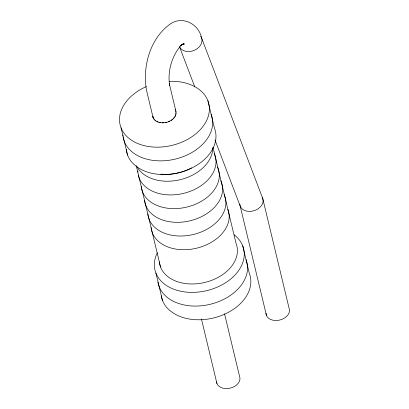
<?xml version="1.0" encoding="UTF-8"?>
<svg xmlns="http://www.w3.org/2000/svg" width="409" height="409" viewBox="0 0 409 409"><rect width="100%" height="100%" fill="white"/><g stroke="black" fill="none" stroke-linecap="round" stroke-linejoin="round"><path stroke-width="0.61" d="M175.533 115.542L174.95 116.626M175.896 114.428L176.095 113.308M174.219 117.68L173.288 118.666M172.235 119.586L171.028 120.399M169.725 121.125L168.314 121.713M182.475 44.223L183.856 43.528L180.527 45.844L182.061 44.228C171.954 55.113 167.271 71.064 169.663 85.696L169.29 83.661L175.773 110.681C178.084 122.081 158.288 127.557 153.13 117.766L146.458 89.985C142.271 66.059 150.4 37.388 171.213 23.349C183.411 15.91 198.851 24.351 201.535 37.807L262.701 198.385L289.102 308.36A11.892 8.364 -13.5 0 1 279.327 320.129A11.892 8.364 -13.5 0 1 266.049 313.299M166.852 122.194L165.338 122.516M181.555 44.683L184.469 43.998L181.739 44.428M163.815 122.72L162.307 122.756M160.824 122.669L159.413 122.414M158.078 122.04L156.867 121.514M155.768 120.88L154.837 120.113M154.05 119.264L153.467 118.313M175.19 109.551L175.435 110.133M175.86 111.141L176.064 112.209M153.043 117.306L152.838 116.238L153.13 117.766M179.551 46.902L194.776 86.882M215.006 139.99L240.231 206.228L266.453 315.446M207.859 100.64L214.439 128.043A45.588 32.066 -13.5 0 1 178.621 172.777A45.588 32.066 -13.5 0 1 126.202 149.377M242.721 245.86L249.301 273.258A45.588 32.066 -13.5 0 1 214.316 317.788A45.588 32.066 -13.5 0 1 161.228 295.794M212.982 147.322L236.075 243.519A39.642 27.884 -13.5 0 1 204.745 282.466A39.642 27.884 -13.5 0 1 159.321 261.811M224.521 313.729L239.582 376.454A11.892 8.364 -13.5 0 1 230.185 388.136A11.892 8.364 -13.5 0 1 216.555 381.94M201.427 318.948L216.934 383.54M136.202 165.584L160.584 267.138M121.044 127.807L127.623 155.205M155.906 273.023L162.485 300.421M220.799 180.752A39.642 27.884 -13.5 0 1 190.783 220.609A39.642 27.884 -13.5 0 1 144.52 200.165M224.086 194.449A39.642 27.884 -13.5 0 1 194.071 234.311A39.642 27.884 -13.5 0 1 147.813 213.866M217.506 167.051A39.642 27.884 -13.5 0 1 187.491 206.913A39.642 27.884 -13.5 0 1 141.233 186.463M214.219 153.349A39.642 27.884 -13.5 0 1 185.88 192.757A39.642 27.884 -13.5 0 1 138.319 175.185M137.894 172.153A39.642 27.884 -13.5 0 1 137.859 170.936M212.752 147.93A39.642 27.884 -13.5 0 1 180.502 179.617A39.642 27.884 -13.5 0 1 136.943 166.616M191.611 167.889A39.642 27.884 -13.5 0 1 160.732 174.137M211.146 114.341A45.588 32.066 -13.5 0 1 176.576 158.764A45.588 32.066 -13.5 0 1 123.175 137.47M122.986 136.279A45.588 32.066 -13.5 0 1 122.858 135.077M169.326 81.325A45.588 32.066 -13.5 0 1 204.781 123.835A45.588 32.066 -13.5 0 1 131.989 140.548A45.588 32.066 -13.5 0 1 146.325 86.606M234.209 234.822A45.588 32.066 -13.5 0 1 206.417 290.712A45.588 32.066 -13.5 0 1 157.317 252.788M246.013 259.557A45.588 32.066 -13.5 0 1 211.024 304.086A45.588 32.066 -13.5 0 1 157.935 282.092M227.849 209.27A39.642 27.884 -13.5 0 1 196.524 248.217A39.642 27.884 -13.5 0 1 151.1 227.562M262.189 197.353A11.907 8.778 -17 0 1 253.887 210.742A11.907 8.778 -17 0 1 239.797 203.968M200.686 36.222A11.892 9.141 -20.9 0 1 195.119 49.964A11.892 9.141 -20.9 0 1 179.556 46.856"/></g></svg>
